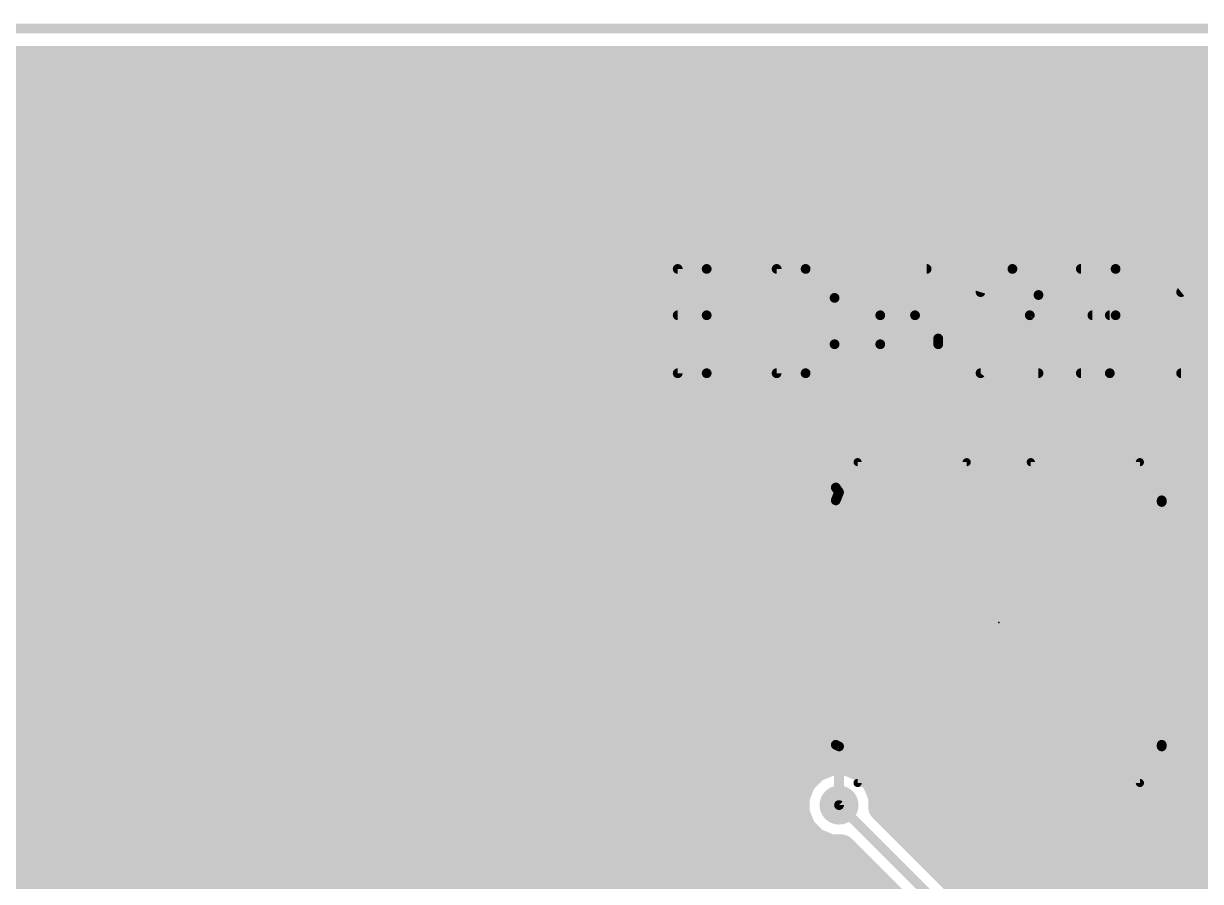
# Model space of a CAD drawing. Extents: x -50 to 50, y 0 to 88.
# Drawn here: x -2.5 to 15.84, y 74.71 to 88.08 of the extents above; entities that cross this region are included whole.
import ezdxf

# ---------------------------------------------------------------- set-up
doc = ezdxf.new("R2010")
doc.units = 0
for name, color, linetype in [('1', 12, 'CONTINUOUS'), ('16', 132, 'CONTINUOUS'), ('18', 110, 'CONTINUOUS'), ('20', 31, 'CONTINUOUS'), ('21', 253, 'CONTINUOUS'), ('23', 53, 'CONTINUOUS')]:
    doc.layers.add(name, color=color, linetype=linetype)

# ---------------------------------------------------------------- blocks, each defined once
blk = doc.blocks.new('RECT')
blk.add_solid([(-0.5, -0.5), (0.5, -0.5), (-0.5, 0.5), (0.5, 0.5)])
blk = doc.blocks.new('ROUNDV')
at = {"const_width": 0.5}
blk.add_lwpolyline([(0, -0.25, 1), (0, 0.25, 1), (0, -0.25)], format="xyb", dxfattribs=at)

msp = doc.modelspace()

# ---------------------------------------------------------------- linework, layer by layer
at = {"layer": '1'}
for points, const_width in [([(-49.4738, 87.4738), (49.4738, 87.4738)], 0.5), ([(-49.4738, 87), (49.4738, 87)], 0.5), ([(-49.4738, 86.5), (49.4738, 86.5)], 0.5), ([(-14.1667, 86), (49.4738, 86)], 0.5), ([(-13.8919, 85.5), (49.4738, 85.5)], 0.5), ([(-13.8376, 85), (49.4738, 85)], 0.5), ([(-13.8376, 84.5), (43.7423, 84.5)], 0.5), ([(-13.8376, 84), (43.3036, 84)], 0.5), ([(9.881, 83.9524), (9.3656, 83.7389)], 0.5), ([(23.139, 83.9524), (9.881, 83.9524)], 0.5), ([(9.3656, 83.7389), (8.9711, 83.3444)], 0.5), ([(-13.8376, 83.5), (9.1267, 83.5)], 0.5), ([(8.9711, 83.3444), (8.7576, 82.829)], 0.5), ([(22.86, 82.55), (10.16, 82.55)], 2), ([(-13.8376, 83), (8.8285, 83)], 0.5), ([(8.7576, 82.829), (8.7576, 82.271)], 0.5), ([(10.16, 82.55), (10.16, 80.8449)], 1), ([(-13.8376, 82.5), (8.7576, 82.5)], 0.5), ([(8.7576, 82.271), (8.9711, 81.7556)], 0.5), ([(-13.9499, 82), (8.8699, 82)], 0.5), ([(8.9711, 81.7556), (9.2576, 81.4691)], 0.5), ([(-14.3067, 81.5), (9.2267, 81.5)], 0.5), ([(9.2576, 81.4691), (9.2576, 81.3649)], 0.5), ([(8.0883, 81.3649), (7.8526, 81.1292)], 0.5), ([(9.2576, 81.3649), (8.0883, 81.3649)], 0.5), ([(7.8526, 81.1292), (7.8526, 80.1608)], 0.5), ([(12.4674, 81.1292), (12.449, 81.1476)], 0.5), ([(12.449, 81.1476), (12.8628, 81.1476)], 0.5), ([(12.4674, 80.1608), (12.4674, 81.1292)], 0.5), ([(12.8628, 81.1476), (12.831, 81.0289)], 0.5), ([(12.831, 81.0289), (12.831, 80.645)], 0.5), ([(-7.751, 81), (7.8526, 81)], 0.5), ([(12.4674, 81), (12.831, 81)], 0.5), ([(10.2108, 80.772), (10.16, 80.8449)], 0.1524), ([(-7.751, 80.5), (7.8526, 80.5)], 0.5), ([(10.2108, 80.772), (10.16, 80.645)], 0.1524), ([(12.4674, 80.5), (12.831, 80.5)], 0.5), ([(12.831, 80.645), (15.24, 80.645)], 0.5), ([(15.24, 80.645), (12.831, 80.645)], 0.5), ([(12.831, 80.645), (12.831, 80.2611)], 0.5), ([(15.24, 80.645), (15.24, 80.645)], 0.5), ([(15.24, 80.645), (15.24, 80.2774)], 0.5), ([(15.24, 80.2774), (15.24, 80.645)], 0.5), ([(15.24, 80.645), (15.24, 80.645)], 0.5), ([(17.649, 80.645), (15.24, 80.645)], 0.5), ([(15.24, 80.645), (15.24, 80.645)], 0.5), ([(15.24, 80.645), (17.649, 80.645)], 0.5), ([(15.24, 80.5), (15.24, 80.5)], 0.5), ([(15.24, 80.6196), (15.24, 80.645)], 0.1524), ([(18.1356, 80.6196), (15.24, 80.6196)], 0.1524), ([(6.071, 80.1424), (5.5556, 79.9289)], 0.5), ([(7.871, 80.1424), (6.071, 80.1424)], 0.5), ([(7.8526, 80.1608), (7.871, 80.1424)], 0.5), ([(12.3166, 80.01), (12.4674, 80.1608)], 0.5), ([(12.831, 80.2611), (12.8653, 80.133)], 0.5), ([(12.8653, 80.133), (12.9317, 80.018)], 0.5), ([(15.24, 80.2774), (15.24, 80.2774)], 0.5), ([(-4.9368, 80), (5.7273, 80)], 0.5), ([(5.5556, 79.9289), (5.1611, 79.5344)], 0.5), ([(12.4674, 79.8592), (12.3166, 80.01)], 0.5), ([(12.3266, 80), (12.9497, 80)], 0.5), ([(12.9317, 80.018), (13.0116, 79.9382)], 0.5), ([(13.0116, 79.9382), (12.9326, 79.8592)], 0.5), ([(12.4674, 78.8908), (12.4674, 79.8592)], 0.5), ([(12.9326, 79.8592), (12.9326, 78.8908)], 0.5), ([(10.16, 79.375), (10.16, 78.74)], 1), ([(15.24, 79.375), (18.288, 79.375)], 1), ([(-4.6856, 79.5), (5.1469, 79.5)], 0.5), ([(5.1611, 79.5344), (4.9476, 79.019)], 0.5), ([(6.35, 73.66), (6.35, 78.74)], 2), ([(6.35, 78.74), (8.89, 78.74)], 2), ([(12.4674, 79.5), (12.9326, 79.5)], 0.5), ([(-4.7666, 79), (4.9476, 79)], 0.5), ([(4.9476, 79.019), (4.9476, 69.1609)], 0.5), ([(12.4674, 79), (12.9326, 79)], 0.5), ([(8.89, 78.74), (10.16, 78.74)], 1), ([(10.16, 78.74), (10.16, 78.105)], 1), ([(12.334, 78.7574), (12.4674, 78.8908)], 0.5), ([(12.9326, 78.8908), (13.066, 78.7574)], 0.5), ([(13.066, 78.7574), (12.334, 78.7574)], 0.5), ([(-5.3424, 78.5), (4.9476, 78.5)], 0.5), ([(10.16, 78.105), (15.24, 78.105)], 0.5), ([(-7.8526, 78), (4.9476, 78)], 0.5), ([(-7.9734, 77.5), (4.9476, 77.5)], 0.5), ([(-7.8526, 77), (4.9476, 77)], 0.5), ([(10.2108, 76.8096), (10.16, 76.835)], 0.1524), ([(10.2108, 76.8096), (10.2108, 75.8952)], 0.1524), ([(15.24, 76.8096), (15.24, 76.835)], 0.1524), ([(15.24, 76.8096), (20.4216, 71.628)], 0.1524), ([(-7.8526, 76.5), (4.9476, 76.5)], 0.5), ([(-9.7322, 76), (4.9476, 76)], 0.5), ([(-9.7322, 75.5), (4.9476, 75.5)], 0.5), ([(-9.7322, 75), (4.9476, 75)], 0.5), ([(-9.7322, 74.5), (4.9476, 74.5)], 0.5)]:
    msp.add_lwpolyline(points, dxfattribs=dict(at, const_width=const_width))
for points, const_width in [([(9.881, 84.0774, 1), (9.881, 83.8274)], 0.25), ([(9.9289, 83.8369, 1), (9.8332, 84.0679)], 0.25), ([(9.3178, 83.8544, 1), (9.4134, 83.6234)], 0.25), ([(9.454, 83.6505, 1), (9.2772, 83.8273)], 0.25), ([(9.1267, 83.375, 1), (9.1267, 83.625)], 0.25), ([(8.8827, 83.4328, 1), (9.0595, 83.256)], 0.25), ([(9.0866, 83.2966, 1), (8.8556, 83.3922)], 0.25), ([(10.16, 83.05, 1), (10.16, 82.05)], 1), ([(8.8285, 82.875, 1), (8.8285, 83.125)], 0.25), ([(8.8826, 82.829, 1), (8.6326, 82.829)], 0.25), ([(8.6421, 82.8768, 1), (8.8731, 82.7811)], 0.25), ([(10.41, 82.55, 1), (9.91, 82.55)], 0.5), ([(8.7576, 82.375, 1), (8.7576, 82.625)], 0.25), ([(8.8731, 82.3189, 1), (8.6421, 82.2232)], 0.25), ([(8.6326, 82.271, 1), (8.8826, 82.271)], 0.25), ([(8.8699, 81.875, 1), (8.8699, 82.125)], 0.25), ([(9.0595, 81.844, 1), (8.8827, 81.6672)], 0.25), ([(8.8556, 81.7078, 1), (9.0866, 81.8034)], 0.25), ([(9.3826, 81.4691, 1), (9.1326, 81.4691)], 0.25), ([(9.1692, 81.3807, 1), (9.346, 81.5575)], 0.25), ([(9.2267, 81.375, 1), (9.2267, 81.625)], 0.25), ([(8.0883, 81.4899, 1), (8.0883, 81.2399)], 0.25), ([(8.1767, 81.2765, 1), (7.9999, 81.4533)], 0.25), ([(9.1326, 81.3649, 1), (9.3826, 81.3649)], 0.25), ([(9.2576, 81.2399, 1), (9.2576, 81.4899)], 0.25), ([(7.9776, 81.1292, 1), (7.7276, 81.1292)], 0.25), ([(7.7642, 81.2176, 1), (7.941, 81.0408)], 0.25), ([(12.5374, 81.236, 1), (12.3606, 81.0592)], 0.25), ([(12.449, 81.2726, 1), (12.449, 81.0226)], 0.25), ([(12.5924, 81.1292, 1), (12.3424, 81.1292)], 0.25), ([(12.379, 81.0408, 1), (12.5558, 81.2176)], 0.25), ([(12.956, 81.0289, 1), (12.706, 81.0289)], 0.25), ([(12.9836, 81.1152, 1), (12.7421, 81.18)], 0.25), ([(12.8628, 81.0226, 1), (12.8628, 81.2726)], 0.25), ([(7.8526, 80.875, 1), (7.8526, 81.125)], 0.25), ([(9.91, 80.8449, 1), (10.41, 80.8449)], 0.5), ([(12.4674, 81.125, 1), (12.4674, 80.875)], 0.25), ([(12.7103, 81.0612, 1), (12.9517, 80.9965)], 0.25), ([(12.831, 80.875, 1), (12.831, 81.125)], 0.25), ([(10.1913, 80.8667, 1), (10.1287, 80.8231)], 0.0762), ([(7.8526, 80.375, 1), (7.8526, 80.625)], 0.25), ([(10.2462, 80.7579, 1), (10.1754, 80.7861)], 0.0762), ([(10.1795, 80.7502, 1), (10.2421, 80.7938)], 0.0762), ([(12.4674, 80.625, 1), (12.4674, 80.375)], 0.25), ([(12.831, 80.77, 1), (12.831, 80.52)], 0.25), ([(12.831, 80.77, 1), (12.831, 80.52)], 0.25), ([(12.956, 80.645, 1), (12.706, 80.645)], 0.25), ([(12.706, 80.645, 1), (12.956, 80.645)], 0.25), ([(12.831, 80.375, 1), (12.831, 80.625)], 0.25), ([(15.24, 80.77, 1), (15.24, 80.52)], 0.25), ([(15.365, 80.645, 1), (15.115, 80.645)], 0.25), ([(15.365, 80.645, 1), (15.115, 80.645)], 0.25), ([(15.365, 80.645, 1), (15.115, 80.645)], 0.25), ([(15.24, 80.77, 1), (15.24, 80.52)], 0.25), ([(15.365, 80.645, 1), (15.115, 80.645)], 0.25), ([(15.24, 80.77, 1), (15.24, 80.52)], 0.25), ([(15.115, 80.645, 1), (15.365, 80.645)], 0.25), ([(15.115, 80.645, 1), (15.365, 80.645)], 0.25), ([(15.24, 80.625, 1), (15.24, 80.375)], 0.25), ([(15.24, 80.52, 1), (15.24, 80.77)], 0.25), ([(15.24, 80.52, 1), (15.24, 80.77)], 0.25), ([(15.24, 80.52, 1), (15.24, 80.77)], 0.25), ([(15.24, 80.375, 1), (15.24, 80.625)], 0.25), ([(15.2781, 80.645, 1), (15.2019, 80.645)], 0.0762), ([(10.1246, 80.6591, 1), (10.1954, 80.6309)], 0.0762), ([(15.24, 80.6577, 1), (15.24, 80.5815)], 0.0762), ([(15.2019, 80.6196, 1), (15.2781, 80.6196)], 0.0762), ([(6.071, 80.2674, 1), (6.071, 80.0174)], 0.25), ([(6.1189, 80.0269, 1), (6.0232, 80.2579)], 0.25), ([(7.941, 80.2492, 1), (7.7642, 80.0724)], 0.25), ([(7.7826, 80.054, 1), (7.9594, 80.2308)], 0.25), ([(7.871, 80.0174, 1), (7.871, 80.2674)], 0.25), ([(12.5558, 80.0724, 1), (12.379, 80.2492)], 0.25), ([(12.9517, 80.2935, 1), (12.7103, 80.2288)], 0.25), ([(12.706, 80.2611, 1), (12.956, 80.2611)], 0.25), ([(12.9736, 80.1955, 1), (12.7571, 80.0705)], 0.25), ([(15.24, 80.4024, 1), (15.24, 80.1524)], 0.25), ([(15.115, 80.2774, 1), (15.365, 80.2774)], 0.25), ([(15.115, 80.2774, 1), (15.365, 80.2774)], 0.25), ([(15.24, 80.1524, 1), (15.24, 80.4024)], 0.25), ([(5.5078, 80.0444, 1), (5.6034, 79.8134)], 0.25), ([(5.644, 79.8405, 1), (5.4672, 80.0173)], 0.25), ([(5.7273, 79.875, 1), (5.7273, 80.125)], 0.25), ([(7.7276, 80.1608, 1), (7.9776, 80.1608)], 0.25), ([(12.405, 80.0984, 1), (12.2282, 79.9216)], 0.25), ([(12.2282, 80.0984, 1), (12.405, 79.9216)], 0.25), ([(12.3266, 80.125, 1), (12.3266, 79.875)], 0.25), ([(12.3424, 80.1608, 1), (12.5924, 80.1608)], 0.25), ([(12.7446, 80.1006, 1), (12.9861, 80.1653)], 0.25), ([(13.0201, 80.1064, 1), (12.8433, 79.9296)], 0.25), ([(12.8234, 79.9555, 1), (13.04, 80.0805)], 0.25), ([(13.1, 79.8498, 1), (12.9232, 80.0265)], 0.25), ([(12.9497, 79.875, 1), (12.9497, 80.125)], 0.25), ([(12.5924, 79.8592, 1), (12.3424, 79.8592)], 0.25), ([(12.379, 79.7708, 1), (12.5558, 79.9476)], 0.25), ([(13.0576, 79.8592, 1), (12.8076, 79.8592)], 0.25), ([(12.8442, 79.9476, 1), (13.021, 79.7708)], 0.25), ([(12.9232, 79.8498, 1), (13.1, 80.0265)], 0.25), ([(10.41, 79.375, 1), (9.91, 79.375)], 0.5), ([(15.24, 79.625, 1), (15.24, 79.125)], 0.5), ([(5.0727, 79.6228, 1), (5.2495, 79.446)], 0.25), ([(5.2766, 79.4866, 1), (5.0456, 79.5822)], 0.25), ([(5.1469, 79.375, 1), (5.1469, 79.625)], 0.25), ([(6.85, 78.74, 1), (5.85, 78.74)], 1), ([(6.35, 79.24, 1), (6.35, 78.24)], 1), ([(8.89, 78.24, 1), (8.89, 79.24)], 1), ([(12.4674, 79.625, 1), (12.4674, 79.375)], 0.25), ([(12.9326, 79.375, 1), (12.9326, 79.625)], 0.25), ([(5.0726, 79.019, 1), (4.8226, 79.019)], 0.25), ([(4.9476, 78.875, 1), (4.9476, 79.125)], 0.25), ([(12.4674, 79.125, 1), (12.4674, 78.875)], 0.25), ([(12.9326, 78.875, 1), (12.9326, 79.125)], 0.25), ([(4.8321, 79.0668, 1), (5.0631, 78.9711)], 0.25), ([(8.89, 78.99, 1), (8.89, 78.49)], 0.5), ([(10.41, 78.74, 1), (9.91, 78.74)], 0.5), ([(10.16, 78.49, 1), (10.16, 78.99)], 0.5), ([(12.5558, 78.8024, 1), (12.379, 78.9792)], 0.25), ([(13.021, 78.9792, 1), (12.8442, 78.8024)], 0.25), ([(9.91, 78.74, 1), (10.41, 78.74)], 0.5), ([(12.334, 78.8824, 1), (12.334, 78.6324)], 0.25), ([(12.2456, 78.8458, 1), (12.4224, 78.669)], 0.25), ([(12.3424, 78.8908, 1), (12.5924, 78.8908)], 0.25), ([(12.8076, 78.8908, 1), (13.0576, 78.8908)], 0.25), ([(12.9776, 78.669, 1), (13.1544, 78.8458)], 0.25), ([(13.066, 78.6324, 1), (13.066, 78.8824)], 0.25), ([(4.9476, 78.375, 1), (4.9476, 78.625)], 0.25), ([(9.91, 78.105, 1), (10.41, 78.105)], 0.5), ([(10.16, 78.23, 1), (10.16, 77.98)], 0.25), ([(15.24, 77.98, 1), (15.24, 78.23)], 0.25), ([(4.9476, 77.875, 1), (4.9476, 78.125)], 0.25), ([(4.9476, 77.375, 1), (4.9476, 77.625)], 0.25), ([(4.9476, 76.875, 1), (4.9476, 77.125)], 0.25), ([(10.177, 76.8691, 1), (10.143, 76.8009)], 0.0762), ([(10.2489, 76.8096, 1), (10.1727, 76.8096)], 0.0762), ([(10.1938, 76.7755, 1), (10.2278, 76.8437)], 0.0762), ([(15.2781, 76.835, 1), (15.2019, 76.835)], 0.0762), ([(15.2669, 76.8365, 1), (15.2131, 76.7827)], 0.0762), ([(4.9476, 76.375, 1), (4.9476, 76.625)], 0.25), ([(15.2019, 76.8096, 1), (15.2781, 76.8096)], 0.0762), ([(4.9476, 75.875, 1), (4.9476, 76.125)], 0.25), ([(10.1727, 75.8952, 1), (10.2489, 75.8952)], 0.0762), ([(4.9476, 75.375, 1), (4.9476, 75.625)], 0.25), ([(4.9476, 74.875, 1), (4.9476, 75.125)], 0.25), ([(4.9476, 74.375, 1), (4.9476, 74.625)], 0.25)]:
    msp.add_lwpolyline(points, format="xyb", dxfattribs=dict(at, const_width=const_width))
at = {"layer": '16'}
for points, const_width in [([(-49.4738, 87.4738), (49.4738, 87.4738)], 0.5), ([(-49.4738, 87), (49.4738, 87)], 0.5), ([(-49.4738, 86.5), (49.4738, 86.5)], 0.5), ([(-49.4738, 86), (49.4738, 86)], 0.5), ([(-49.4738, 85.5), (49.4738, 85.5)], 0.5), ([(-49.4738, 85), (49.4738, 85)], 0.5), ([(-43.7423, 84.5), (43.7423, 84.5)], 0.5), ([(-43.3035, 84), (43.3036, 84)], 0.5), ([(-7.7297, 83.5), (43.0964, 83.5)], 0.5), ([(-7.2297, 83), (43.05, 83)], 0.5), ([(-6.7297, 82.5), (43.0964, 82.5)], 0.5), ([(-6.2297, 82), (43.3035, 82)], 0.5), ([(-5.7297, 81.5), (43.7423, 81.5)], 0.5), ([(-5.2297, 81), (49.4738, 81)], 0.5), ([(-4.7297, 80.5), (17.4297, 80.5)], 0.5), ([(-4.3289, 80), (17.0289, 80)], 0.5), ([(-4.1856, 79.5), (16.8856, 79.5)], 0.5), ([(-4.2254, 79), (16.9254, 79)], 0.5), ([(-4.4797, 78.5), (17.1797, 78.5)], 0.5), ([(-5.2429, 78), (17.9429, 78)], 0.5), ([(-28.1409, 77.5), (28.1409, 77.5)], 0.5), ([(-12.2989, 77), (27.9076, 77)], 0.5), ([(-12.096, 76.5), (9.8271, 76.5)], 0.5), ([(9.8111, 76.4934), (9.6126, 76.2949)], 0.5), ([(10.0704, 76.6008), (9.8111, 76.4934)], 0.5), ([(10.3512, 76.6008), (10.0704, 76.6008)], 0.5), ([(10.6105, 76.4934), (10.3512, 76.6008)], 0.5), ([(10.5945, 76.5), (27.9076, 76.5)], 0.5), ([(10.809, 76.2949), (10.6105, 76.4934)], 0.5), ([(9.6126, 76.2949), (9.5052, 76.0356)], 0.5), ([(10.9164, 76.0356), (10.809, 76.2949)], 0.5), ([(-11.62, 76), (9.5052, 76)], 0.5), ([(9.5052, 76.0356), (9.5052, 75.7548)], 0.5), ([(10.9164, 75.8664), (10.9164, 76.0356)], 0.5), ([(10.9164, 76), (27.9076, 76)], 0.5), ([(9.5052, 75.7548), (9.6126, 75.4955)], 0.5), ([(10.2108, 75.8952), (19.3548, 66.7512)], 0.1524), ([(17.8815, 68.9013), (10.9164, 75.8664)], 0.5), ([(-11.12, 75.5), (9.6108, 75.5)], 0.5), ([(9.6126, 75.4955), (9.8111, 75.297)], 0.5), ([(11.2828, 75.5), (27.9076, 75.5)], 0.5), ([(9.8111, 75.297), (10.0704, 75.1896)], 0.5), ([(10.0704, 75.1896), (10.2396, 75.1896)], 0.5), ([(10.2396, 75.1896), (18.6492, 66.78)], 0.5), ([(-10.62, 75), (10.4292, 75)], 0.5), ([(11.7828, 75), (28.0409, 75)], 0.5), ([(-10.12, 74.5), (10.9292, 74.5)], 0.5), ([(12.2828, 74.5), (49.4738, 74.5)], 0.5)]:
    msp.add_lwpolyline(points, dxfattribs=dict(at, const_width=const_width))
for points, const_width in [([(9.7633, 76.6089, 1), (9.8589, 76.3779)], 0.25), ([(9.8995, 76.405, 1), (9.7227, 76.5818)], 0.25), ([(9.8271, 76.375, 1), (9.8271, 76.625)], 0.25), ([(10.0704, 76.7258, 1), (10.0704, 76.4758)], 0.25), ([(10.1183, 76.4853, 1), (10.0226, 76.7163)], 0.25), ([(10.399, 76.7163, 1), (10.3033, 76.4853)], 0.25), ([(10.3512, 76.4758, 1), (10.3512, 76.7258)], 0.25), ([(10.5945, 76.625, 1), (10.5945, 76.375)], 0.25), ([(10.6989, 76.5818, 1), (10.5221, 76.405)], 0.25), ([(10.5627, 76.3779, 1), (10.6583, 76.6089)], 0.25), ([(9.5242, 76.3833, 1), (9.701, 76.2065)], 0.25), ([(9.7281, 76.2471, 1), (9.4971, 76.3427)], 0.25), ([(10.9245, 76.3427, 1), (10.6935, 76.2471)], 0.25), ([(10.7206, 76.2065, 1), (10.8974, 76.3833)], 0.25), ([(9.6302, 76.0356, 1), (9.3802, 76.0356)], 0.25), ([(9.3897, 76.0834, 1), (9.6207, 75.9877)], 0.25), ([(9.5052, 75.875, 1), (9.5052, 76.125)], 0.25), ([(11.0414, 76.0356, 1), (10.7914, 76.0356)], 0.25), ([(10.9164, 76.125, 1), (10.9164, 75.875)], 0.25), ([(10.8009, 75.9877, 1), (11.0319, 76.0834)], 0.25), ([(9.6207, 75.8027, 1), (9.3897, 75.707)], 0.25), ([(10.2377, 75.9221, 1), (10.1839, 75.8683)], 0.0762), ([(11.0048, 75.9548, 1), (10.828, 75.7781)], 0.25), ([(10.7914, 75.8664, 1), (11.0414, 75.8664)], 0.25), ([(9.3802, 75.7548, 1), (9.6302, 75.7548)], 0.25), ([(9.701, 75.5839, 1), (9.5242, 75.4071)], 0.25), ([(9.4971, 75.4477, 1), (9.7281, 75.5433)], 0.25), ([(9.6108, 75.375, 1), (9.6108, 75.625)], 0.25), ([(11.2828, 75.625, 1), (11.2828, 75.375)], 0.25), ([(9.8589, 75.4125, 1), (9.7633, 75.1815)], 0.25), ([(9.7227, 75.2086, 1), (9.8995, 75.3854)], 0.25), ([(10.0704, 75.3146, 1), (10.0704, 75.0646)], 0.25), ([(10.0226, 75.0741, 1), (10.1183, 75.3051)], 0.25), ([(10.3279, 75.278, 1), (10.1512, 75.1012)], 0.25), ([(10.2396, 75.0646, 1), (10.2396, 75.3146)], 0.25), ([(10.4292, 74.875, 1), (10.4292, 75.125)], 0.25), ([(11.7828, 75.125, 1), (11.7828, 74.875)], 0.25), ([(10.9292, 74.375, 1), (10.9292, 74.625)], 0.25), ([(12.2828, 74.625, 1), (12.2828, 74.375)], 0.25)]:
    msp.add_lwpolyline(points, format="xyb", dxfattribs=dict(at, const_width=const_width))
at = {"layer": '20', "const_width": 0.1524}
msp.add_lwpolyline([(50, 88), (-50, 88)], dxfattribs=at)
at = {"layer": '21'}
for points, const_width in [([(7.6962, 82.6262), (7.6962, 84.2518)], 0.1524), ([(7.6962, 84.2518), (8.1478, 84.2518)], 0.1524), ([(9.2382, 82.6262), (9.2382, 84.2518)], 0.1524), ([(9.2382, 84.2518), (9.6898, 84.2518)], 0.1524), ([(13.9797, 84.2518), (14.5216, 84.2518)], 0.1524), ([(15.5428, 83.8906), (15.9944, 84.2518)], 0.1524), ([(10.1413, 83.8002), (10.1413, 83.0778)], 0.1524), ([(7.6962, 83.5293), (8.1478, 83.5293)], 0.1524), ([(10.8535, 83.5293), (11.3953, 83.5293)], 0.1524), ([(10.8535, 83.0778), (10.8535, 83.5293)], 0.1524), ([(13.1842, 83.5293), (12.4166, 82.6262)], 0.1524), ([(14.5216, 83.5293), (14.1603, 83.5293)], 0.1524), ([(11.7566, 83.1681), (11.7566, 83.0778)], 0.1524), ([(8.1478, 82.6262), (7.6962, 82.6262)], 0.1524), ([(9.6898, 82.6262), (9.2382, 82.6262)], 0.1524), ([(12.4166, 82.6262), (13.3197, 82.6262)], 0.1524), ([(13.9797, 82.6262), (14.4313, 82.6262)], 0.1524), ([(15.5428, 82.6262), (16.4459, 82.6262)], 0.1524), ([(10.5, 76.24), (10.5, 81.24)], 0.127), ([(10.5, 81.24), (12.2, 81.24)], 0.127), ([(14.9, 81.24), (13.2, 81.24)], 0.127), ([(14.9, 81.24), (14.9, 76.24)], 0.127), ([(14.9, 76.24), (10.5, 76.24)], 0.127)]:
    msp.add_lwpolyline(points, dxfattribs=dict(at, const_width=const_width))
for points, const_width in [([(7.7343, 84.2518, 1), (7.6581, 84.2518)], 0.0762), ([(7.6962, 84.2899, 1), (7.6962, 84.2137)], 0.0762), ([(8.1478, 83.5293, 1), (8.1478, 84.2518)], 0.1524), ([(8.1478, 84.2899, 1), (8.1478, 84.2137)], 0.0762), ([(8.1478, 84.2137, 1), (8.1478, 84.2899)], 0.0762), ([(9.2763, 84.2518, 1), (9.2001, 84.2518)], 0.0762), ([(9.2382, 84.2899, 1), (9.2382, 84.2137)], 0.0762), ([(10.1413, 83.8002, 0.4142), (9.6898, 84.2518)], 0.1524), ([(9.6898, 84.2899, 1), (9.6898, 84.2137)], 0.0762), ([(9.6898, 84.2137, 1), (9.6898, 84.2899)], 0.0762), ([(11.5759, 84.2518, 0.4142), (10.8535, 83.5293)], 0.1524), ([(11.5759, 84.2137, 1), (11.5759, 84.2899)], 0.0762), ([(12.9133, 84.2518, 0.3252), (12.4166, 83.8906)], 0.1524), ([(13.3197, 83.8454, 0.4142), (12.9133, 84.2518)], 0.1524), ([(12.9133, 84.2899, 1), (12.9133, 84.2137)], 0.0762), ([(12.9133, 84.2137, 1), (12.9133, 84.2899)], 0.0762), ([(13.9797, 84.2899, 1), (13.9797, 84.2137)], 0.0762), ([(14.5216, 83.5293, 1), (14.5216, 84.2518)], 0.1524), ([(14.5216, 84.2899, 1), (14.5216, 84.2137)], 0.0762), ([(14.5216, 84.2137, 1), (14.5216, 84.2899)], 0.0762), ([(10.1794, 83.8002, 1), (10.1032, 83.8002)], 0.0762), ([(10.1032, 83.8002, 1), (10.1794, 83.8002)], 0.0762), ([(12.3803, 83.9023, 1), (12.4528, 83.8788)], 0.0762), ([(13.1842, 83.5293, 0.2053), (13.3197, 83.8454)], 0.1524), ([(13.3578, 83.8454, 1), (13.2816, 83.8454)], 0.0762), ([(13.2816, 83.8454, 1), (13.3578, 83.8454)], 0.0762), ([(15.519, 83.9203, 1), (15.5666, 83.8608)], 0.0762), ([(7.6962, 83.5674, 1), (7.6962, 83.4912)], 0.0762), ([(8.1478, 82.6262, 1), (8.1478, 83.5293)], 0.1524), ([(8.1478, 83.5674, 1), (8.1478, 83.4912)], 0.0762), ([(8.1478, 83.5674, 1), (8.1478, 83.4912)], 0.0762), ([(8.1478, 83.4912, 1), (8.1478, 83.5674)], 0.0762), ([(10.8535, 83.5674, 1), (10.8535, 83.4912)], 0.0762), ([(10.8916, 83.5293, 1), (10.8154, 83.5293)], 0.0762), ([(10.8154, 83.5293, 1), (10.8916, 83.5293)], 0.0762), ([(11.7566, 83.1681, 0.4142), (11.3953, 83.5293)], 0.1524), ([(11.3953, 83.5674, 1), (11.3953, 83.4912)], 0.0762), ([(11.3953, 83.4912, 1), (11.3953, 83.5674)], 0.0762), ([(13.1579, 83.5569, 1), (13.2105, 83.5017)], 0.0762), ([(13.2133, 83.5046, 1), (13.1552, 83.554)], 0.0762), ([(14.1603, 83.5674, 1), (14.1603, 83.4912)], 0.0762), ([(14.4313, 82.6262, 1), (14.4313, 83.5293)], 0.1524), ([(14.4313, 83.5674, 1), (14.4313, 83.4912)], 0.0762), ([(14.5216, 83.5674, 1), (14.5216, 83.4912)], 0.0762), ([(14.5216, 83.4912, 1), (14.5216, 83.5674)], 0.0762), ([(9.6898, 82.6262, 0.4142), (10.1413, 83.0778)], 0.1524), ([(10.1794, 83.0778, 1), (10.1032, 83.0778)], 0.0762), ([(10.1032, 83.0778, 1), (10.1794, 83.0778)], 0.0762), ([(10.8535, 83.0778, 1), (11.7566, 83.0778)], 0.1524), ([(10.8916, 83.0778, 1), (10.8154, 83.0778)], 0.0762), ([(10.8154, 83.0778, 1), (10.8916, 83.0778)], 0.0762), ([(11.7947, 83.1681, 1), (11.7185, 83.1681)], 0.0762), ([(11.7185, 83.1681, 1), (11.7947, 83.1681)], 0.0762), ([(11.7947, 83.0778, 1), (11.7185, 83.0778)], 0.0762), ([(11.7185, 83.0778, 1), (11.7947, 83.0778)], 0.0762), ([(7.6962, 82.6643, 1), (7.6962, 82.5881)], 0.0762), ([(7.6581, 82.6262, 1), (7.7343, 82.6262)], 0.0762), ([(8.1478, 82.6643, 1), (8.1478, 82.5881)], 0.0762), ([(8.1478, 82.5881, 1), (8.1478, 82.6643)], 0.0762), ([(9.2382, 82.6643, 1), (9.2382, 82.5881)], 0.0762), ([(9.2001, 82.6262, 1), (9.2763, 82.6262)], 0.0762), ([(9.6898, 82.6643, 1), (9.6898, 82.5881)], 0.0762), ([(9.6898, 82.5881, 1), (9.6898, 82.6643)], 0.0762), ([(12.3875, 82.6509, 1), (12.4456, 82.6015)], 0.0762), ([(12.4166, 82.6643, 1), (12.4166, 82.5881)], 0.0762), ([(13.3197, 82.5881, 1), (13.3197, 82.6643)], 0.0762), ([(13.9797, 82.6643, 1), (13.9797, 82.5881)], 0.0762), ([(14.4313, 82.6643, 1), (14.4313, 82.5881)], 0.0762), ([(14.4313, 82.5881, 1), (14.4313, 82.6643)], 0.0762), ([(15.5428, 82.6643, 1), (15.5428, 82.5881)], 0.0762), ([(10.5318, 81.24, 1), (10.4682, 81.24)], 0.0635), ([(10.5, 81.2718, 1), (10.5, 81.2083)], 0.0635), ([(12.2, 81.24, 1), (13.2, 81.24)], 0.127), ([(12.2318, 81.24, 1), (12.1683, 81.24)], 0.0635), ([(12.2, 81.2083, 1), (12.2, 81.2718)], 0.0635), ([(13.2, 81.2718, 1), (13.2, 81.2083)], 0.0635), ([(13.2318, 81.24, 1), (13.1683, 81.24)], 0.0635), ([(14.9318, 81.24, 1), (14.8682, 81.24)], 0.0635), ([(14.9, 81.2083, 1), (14.9, 81.2718)], 0.0635), ([(11.557, 79.375, 1), (11.557, 80.899, 1), (11.557, 79.375)], 0.127), ([(10.4682, 76.24, 1), (10.5318, 76.24)], 0.0635), ([(10.5, 76.2718, 1), (10.5, 76.2083)], 0.0635), ([(14.8682, 76.24, 1), (14.9318, 76.24)], 0.0635), ([(14.9, 76.2083, 1), (14.9, 76.2718)], 0.0635)]:
    msp.add_lwpolyline(points, format="xyb", dxfattribs=dict(at, const_width=const_width))
at = {"layer": '23'}
msp.add_point((12.7, 78.74), dxfattribs=at)

# ---------------------------------------------------------------- block references
at = {"layer": '1', "xscale": 3.81, "yscale": 0.635}
for p in [(10.16, 80.645), (15.24, 80.645), (10.16, 79.375), (15.24, 79.375), (10.16, 78.105), (15.24, 78.105), (10.16, 76.835), (15.24, 76.835)]:
    msp.add_blockref('RECT', p, dxfattribs=at)
at = {"layer": '18', "xscale": 0.6064, "yscale": 0.6064}
msp.add_blockref('ROUNDV', (10.2108, 75.8952), dxfattribs=at)
msp.add_blockref('ROUNDV', (10.2108, 75.8952), dxfattribs=at)

doc.saveas('drawing.dxf')
